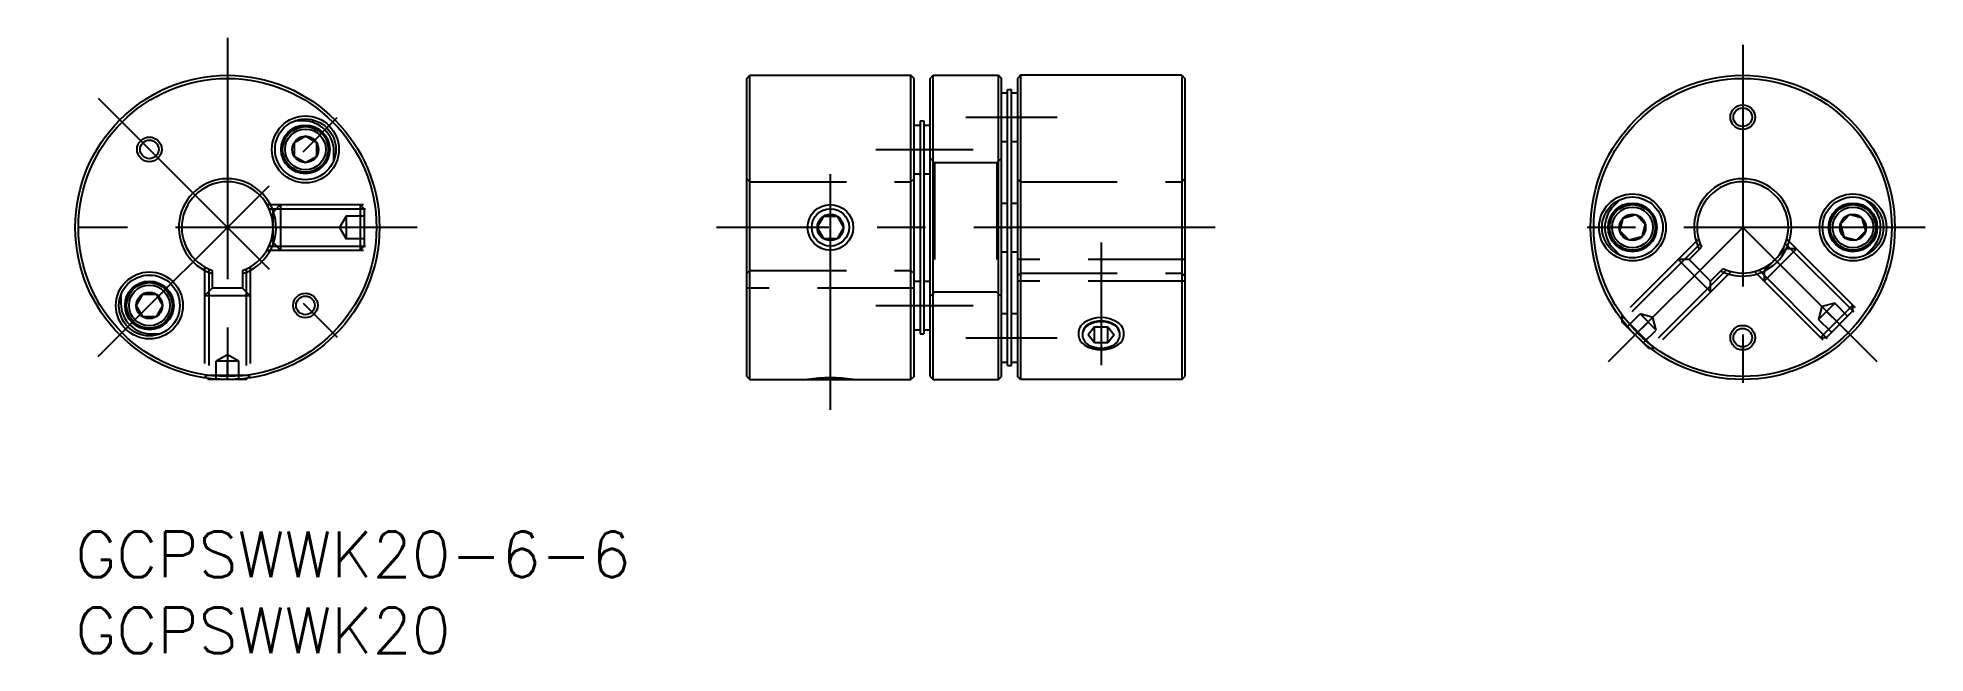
# Model space of a CAD drawing. Extents: x -2 to 122, y -8 to 32.
import ezdxf

# ---------------------------------------------------------------- set-up
doc = ezdxf.new("R2010")
doc.units = 0
doc.header["$LTSCALE"] = 0.5
doc.linetypes.add('CENTER', pattern=[50.8, 31.75, -6.35, 6.35, -6.35])
doc.linetypes.add('DASHED', pattern=[19.05, 12.7, -6.35])
for name, color, linetype in [('MSM_CENTER', 1, 'CENTER'), ('MSM_CONTINUOUS', 7, 'CONTINUOUS'), ('MSM_DASHED', 4, 'DASHED'), ('MSM_NARROW', 5, 'CONTINUOUS'), ('MSM_PART_NUMBER', 7, 'CONTINUOUS')]:
    doc.layers.add(name, color=color, linetype=linetype)
doc.styles.get("Standard").update_dxf_attribs({"font": 'txt.shx', "height": 2, "bigfont": 'bigfont.shx'})

# ---------------------------------------------------------------- blocks, each defined once
blk = doc.blocks.new('*U30')
at = {"layer": 'MSM_PART_NUMBER'}
blk.add_text('GCPSWWK20-6-6', height=3, dxfattribs=at).set_placement((0, -3))
blk = doc.blocks.new('*U31')
at = {"layer": 'MSM_PART_NUMBER'}
blk.add_text('GCPSWWK20', height=3, dxfattribs=at).set_placement((0, -8))

msp = doc.modelspace()

# ---------------------------------------------------------------- linework, layer by layer
at = {"layer": 'MSM_CENTER'}
for p, q in [((10, 32.47), (10, 7.53)), ((109.64, 32), (109.64, 8)), ((1.51, 11.51), (18.49, 28.49)), ((1.51, 28.49), (18.49, 11.51)), ((58.55, 27.25), (64.56, 27.25)), ((52.63, 25.13), (59.03, 25.13)), ((49.65, 8), (49.65, 23.5)), ((22.47, 20), (-2.47, 20)), ((74.95, 20), (42.15, 20)), ((121.64, 20), (97.64, 20)), ((100.82, 11.18), (109.64, 20)), ((109.64, 20), (118.46, 11.18)), ((67.45, 19), (67.45, 10.95)), ((52.63, 14.87), (59.03, 14.87)), ((58.55, 12.75), (64.56, 12.75))]:
    msp.add_line(p, q, dxfattribs=at)
at = {"layer": 'MSM_CONTINUOUS'}
for p, q in [((44.15, 29.8), (44.35, 30)), ((44.15, 10.2), (44.15, 29.8)), ((44.35, 10), (44.35, 30)), ((44.35, 30), (54.95, 30)), ((54.95, 10), (54.95, 30)), ((55.15, 29.8), (54.95, 30)), ((55.15, 10.2), (55.15, 29.8)), ((56.2, 29.8), (56.4, 30)), ((56.2, 10.2), (56.2, 29.8)), ((56.4, 10), (56.4, 30)), ((56.4, 30), (60.7, 30)), ((60.7, 10), (60.7, 30)), ((60.7, 30), (60.9, 29.8)), ((60.9, 10.2), (60.9, 29.8)), ((62.15, 30), (61.95, 29.8)), ((61.95, 29.8), (61.95, 10.2)), ((62.15, 30), (62.15, 10)), ((72.75, 30), (62.15, 30)), ((72.75, 30), (72.75, 10)), ((72.75, 30), (72.95, 29.8)), ((72.95, 29.8), (72.95, 10.2)), ((60.9, 28.85), (61.3, 28.85)), ((61.3, 10.93), (61.3, 29.07)), ((61.3, 29.07), (61.55, 29.07)), ((61.55, 10.93), (61.55, 29.07)), ((61.55, 28.85), (61.95, 28.85)), ((15, 27), (14.43, 27)), ((55.15, 26.73), (55.55, 26.73)), ((55.55, 27), (55.8, 27)), ((55.55, 27), (55.55, 13)), ((55.8, 27), (55.8, 13)), ((55.8, 26.73), (56.2, 26.73)), ((15.13, 25.99), (14.38, 25.56)), ((14.38, 25.56), (14.38, 24.69)), ((15.88, 25.56), (15.13, 25.99)), ((15.88, 24.69), (15.88, 25.56)), ((17, 24.43), (17, 25)), ((60.9, 25.65), (61.3, 25.65)), ((61.55, 25.65), (61.95, 25.65)), ((14.38, 24.69), (15.13, 24.26)), ((15.13, 24.26), (15.88, 24.69)), ((55.15, 23.53), (55.55, 23.53)), ((55.8, 23.53), (56.2, 23.53)), ((60.9, 21.6), (61.3, 21.6)), ((61.55, 21.6), (61.95, 21.6)), ((101.56, 21.82), (101.16, 21.41)), ((118.13, 21.41), (117.72, 21.82)), ((48.79, 20), (49.22, 20.75)), ((49.22, 19.25), (48.79, 20)), ((49.22, 20.75), (50.09, 20.75)), ((50.09, 20.75), (50.52, 20)), ((50.52, 20), (50.09, 19.25)), ((61.3, 20), (61.55, 20)), ((101.56, 19.78), (101.78, 20.61)), ((101.78, 20.61), (102.62, 20.84)), ((102.62, 20.84), (103.23, 20.22)), ((103.23, 20.22), (103, 19.39)), ((116.67, 20.84), (116.06, 20.22)), ((116.06, 20.22), (116.28, 19.39)), ((117.5, 20.61), (116.67, 20.84)), ((117.73, 19.78), (117.5, 20.61)), ((50.09, 19.25), (49.22, 19.25)), ((102.17, 19.16), (101.56, 19.78)), ((103, 19.39), (102.17, 19.16)), ((106.11, 17.88), (106.94, 18.71)), ((116.28, 19.39), (117.12, 19.16)), ((117.12, 19.16), (117.73, 19.78)), ((60.9, 18.4), (61.3, 18.4)), ((61.55, 18.4), (61.95, 18.4)), ((101.16, 18.59), (101.56, 18.18)), ((107.52, 16.46), (106.11, 17.88)), ((117.72, 18.18), (118.13, 18.59)), ((9, 17.17), (9, 16)), ((11, 17.17), (11, 16)), ((55.15, 16.47), (55.55, 16.47)), ((55.8, 16.47), (56.2, 16.47)), ((107.52, 16.46), (108.35, 17.29)), ((3, 15.57), (3, 15)), ((4.01, 14.87), (4.44, 15.62)), ((4.44, 15.62), (5.31, 15.62)), ((5.31, 15.62), (5.74, 14.87)), ((11, 16), (9, 16)), ((4.44, 14.12), (4.01, 14.87)), ((5.31, 14.12), (4.44, 14.12)), ((5.74, 14.87), (5.31, 14.12)), ((60.9, 14.35), (61.3, 14.35)), ((61.55, 14.35), (61.95, 14.35)), ((101.7, 13.92), (101.7, 13.8)), ((103.44, 12.06), (101.7, 13.8)), ((5, 13), (5.57, 13)), ((55.15, 13.27), (55.55, 13.27)), ((55.55, 13), (55.8, 13)), ((55.8, 13.27), (56.2, 13.27)), ((67.02, 13.46), (66.59, 12.93)), ((67.02, 12.4), (66.59, 12.93)), ((67.02, 13.46), (67.89, 13.46)), ((67.02, 12.4), (67.02, 13.46)), ((67.89, 13.46), (68.32, 12.93)), ((67.89, 12.4), (67.89, 13.46)), ((68.32, 12.93), (67.89, 12.4)), ((67.89, 12.4), (67.02, 12.4)), ((103.44, 12.06), (103.56, 12.06)), ((8.77, 10), (8.68, 10.09)), ((11.23, 10), (8.77, 10)), ((11.23, 10), (11.32, 10.09)), ((44.15, 10.2), (44.35, 10)), ((44.35, 10), (54.95, 10)), ((55.15, 10.2), (54.95, 10)), ((56.2, 10.2), (56.4, 10)), ((56.4, 10), (60.7, 10)), ((60.7, 10), (60.9, 10.2)), ((60.9, 11.15), (61.3, 11.15)), ((61.3, 10.93), (61.55, 10.93)), ((61.55, 11.15), (61.95, 11.15)), ((62.15, 10), (61.95, 10.2)), ((72.75, 10), (62.15, 10)), ((72.75, 10), (72.95, 10.2))]:
    msp.add_line(p, q, dxfattribs=at)
for centre, radius in [((10, 20), 10), ((10, 20), 9.8), ((109.64, 20), 10), ((109.64, 20), 9.8), ((15.13, 25.13), 2.2), ((109.64, 27.25), 0.81), ((109.64, 27.25), 0.611), ((15.13, 25.13), 2), ((15.13, 25.13), 1.6), ((15.13, 25.13), 1.5), ((15.13, 25.13), 1.34), ((4.87, 25.13), 0.81), ((4.87, 25.13), 0.611), ((15.13, 25.13), 0.866), ((49.65, 20), 1.23), ((102.39, 20), 2.2), ((102.39, 20), 2), ((102.39, 20), 1.6), ((102.39, 20), 1.5), ((102.39, 20), 1.34), ((116.89, 20), 2.2), ((116.89, 20), 2), ((116.89, 20), 1.6), ((116.89, 20), 1.5), ((116.89, 20), 1.34), ((49.65, 20), 0.866), ((102.39, 20), 0.866), ((116.89, 20), 0.866), ((4.87, 14.87), 2.2), ((4.87, 14.87), 2), ((4.87, 14.87), 1.6), ((4.87, 14.87), 1.5), ((4.87, 14.87), 1.34), ((4.87, 14.87), 0.866), ((15.13, 14.87), 0.81), ((15.13, 14.87), 0.611), ((109.64, 12.75), 0.81), ((109.64, 12.75), 0.611)]:
    msp.add_circle(centre, radius, dxfattribs=at)
for centre, radius, start, end in [((15, 25), 2, 360, 90), ((10, 20), 3.2, 288.21, 251.79), ((10, 20), 3, 289.4712, 250.5288), ((109.64, 20), 3.2, 243.21, 206.79), ((109.64, 20), 3, 244.4712, 205.5288), ((102.57, 20), 2, 135, 225), ((116.71, 20), 2, 315, 45), ((5, 15), 2, 180, 270), ((67.45, 12.12), 1.73, 60.3467, 119.84), ((67.45, 12.07), 1.73, 60.3467, 119.84), ((66.97, 12.98), 0.74, 120.0883, 182.0781), ((66.97, 12.93), 0.74, 120.0883, 240.0394), ((67.94, 12.98), 0.74, 357.9219, 60.3467), ((67.94, 12.93), 0.74, 299.3471, 60.3467), ((67.45, 13.79), 1.73, 240.2149, 299.5227), ((49.65, 0.08), 10, 82.9372, 97.0628)]:
    msp.add_arc(centre, radius, start, end, dxfattribs=at)
at = {"layer": 'MSM_DASHED'}
for p, q in [((56.5, 24.25), (56.2, 24.55)), ((60.6, 24.25), (56.5, 24.25)), ((56.5, 24.25), (56.5, 15.75)), ((60.6, 24.25), (60.9, 24.55)), ((60.6, 24.25), (60.6, 15.75)), ((44.35, 23), (44.15, 23.2)), ((44.35, 23), (54.95, 23)), ((54.95, 23), (55.15, 23.2)), ((62.15, 23), (61.95, 23.2)), ((62.15, 23), (72.75, 23)), ((72.75, 23), (72.95, 23.2)), ((12.6, 21.5), (19.89, 21.5)), ((12.74, 21.23), (19.92, 21.23)), ((13.5, 21.5), (13, 21)), ((13.5, 21.5), (13.5, 18.5)), ((19, 21.23), (18.73, 21.5)), ((18.73, 21.5), (18.73, 18.5)), ((19, 21.23), (19, 18.77)), ((13, 19), (13, 21)), ((17.8, 20.75), (17.37, 20)), ((17.37, 20), (17.8, 19.25)), ((19, 20.75), (17.8, 20.75)), ((17.8, 20.75), (17.8, 19.25)), ((19, 20), (17.8, 20)), ((12.74, 18.77), (19.92, 18.77)), ((13, 19), (13.5, 18.5)), ((19, 19.25), (17.8, 19.25)), ((18.73, 18.5), (19, 18.77)), ((106.74, 19.22), (101.59, 14.07)), ((106.84, 18.93), (101.7, 13.8)), ((112.45, 18.93), (117.53, 13.85)), ((112.54, 19.22), (117.69, 14.07)), ((8.5, 17.4), (8.5, 10.11)), ((11.5, 17.4), (11.5, 10.11)), ((12.6, 18.5), (19.89, 18.5)), ((72.95, 17.88), (61.95, 17.88)), ((106.11, 17.88), (105.4, 17.88)), ((107.52, 15.76), (105.4, 17.88)), ((113.18, 18.59), (111.06, 16.46)), ((112.47, 18.59), (111.06, 17.17)), ((113.18, 18.59), (112.47, 18.59)), ((8.77, 17.26), (8.77, 10)), ((11.23, 17.26), (11.23, 10)), ((44.35, 17.17), (44.15, 16.97)), ((44.35, 17.17), (54.95, 17.17)), ((54.95, 17.17), (55.15, 16.97)), ((62.15, 17), (61.95, 16.8)), ((72.95, 16.46), (61.95, 16.46)), ((62.15, 17), (72.75, 17)), ((72.75, 17), (72.95, 16.8)), ((108.58, 17.2), (103.44, 12.06)), ((108.87, 17.1), (103.71, 11.95)), ((107.52, 15.76), (107.52, 16.46)), ((110.42, 17.1), (115.57, 11.95)), ((110.71, 17.2), (115.79, 12.11)), ((111.06, 17.17), (111.06, 16.46)), ((9, 16), (8.5, 15.5)), ((11.5, 15.5), (8.5, 15.5)), ((11.5, 15.5), (11, 16)), ((55.15, 16), (44.15, 16)), ((56.5, 15.75), (56.2, 15.45)), ((60.6, 15.75), (56.5, 15.75)), ((60.6, 15.75), (60.9, 15.45)), ((115.69, 15.01), (114.63, 13.95)), ((115.69, 15.01), (114.85, 14.79)), ((116.54, 14.17), (115.69, 15.01)), ((103.82, 12.06), (101.7, 14.18)), ((101.7, 14.18), (101.7, 13.92)), ((102.04, 13.46), (102.89, 14.31)), ((102.57, 12.93), (103.42, 13.78)), ((103.73, 14.08), (102.89, 14.31)), ((103.95, 13.25), (102.89, 14.31)), ((103.95, 13.25), (103.73, 14.08)), ((114.85, 14.79), (114.63, 13.95)), ((115.48, 13.11), (114.63, 13.95)), ((116.88, 14.89), (114.75, 12.77)), ((116.88, 14.51), (115.14, 12.77)), ((116.01, 13.64), (115.16, 14.48)), ((116.88, 14.51), (116.88, 14.89)), ((103.1, 12.4), (103.95, 13.25)), ((114.75, 12.77), (115.14, 12.77)), ((10, 11.63), (9.25, 11.2)), ((9.25, 10), (9.25, 11.2)), ((10.75, 11.2), (9.25, 11.2)), ((10.75, 11.2), (10, 11.63)), ((10, 10), (10, 11.2)), ((10.75, 10), (10.75, 11.2)), ((103.56, 12.06), (103.82, 12.06)), ((8.5, 10.27), (8.68, 10.09)), ((11.5, 10.27), (8.5, 10.27)), ((11.32, 10.09), (11.5, 10.27))]:
    msp.add_line(p, q, dxfattribs=at)
at = {"layer": 'MSM_NARROW'}
msp.add_circle((49.65, 20), 1.5, dxfattribs=at)
for centre, radius, start, end in [((66.83, 13.01), 0.875, 123.0888, 236.9112), ((67.45, 12.05), 2.02, 56.9112, 123.0888), ((68.08, 13.01), 0.875, 303.0888, 56.9112), ((67.45, 13.97), 2.02, 236.9112, 303.0888), ((49.65, 0.11), 10, 81.3727, 98.6273)]:
    msp.add_arc(centre, radius, start, end, dxfattribs=at)

# ---------------------------------------------------------------- block references
at = {"layer": 'MSM_CONTINUOUS'}
for name in ['*U30', '*U31']:
    msp.add_blockref(name, (0, 0), dxfattribs=at)

doc.saveas('drawing.dxf')
